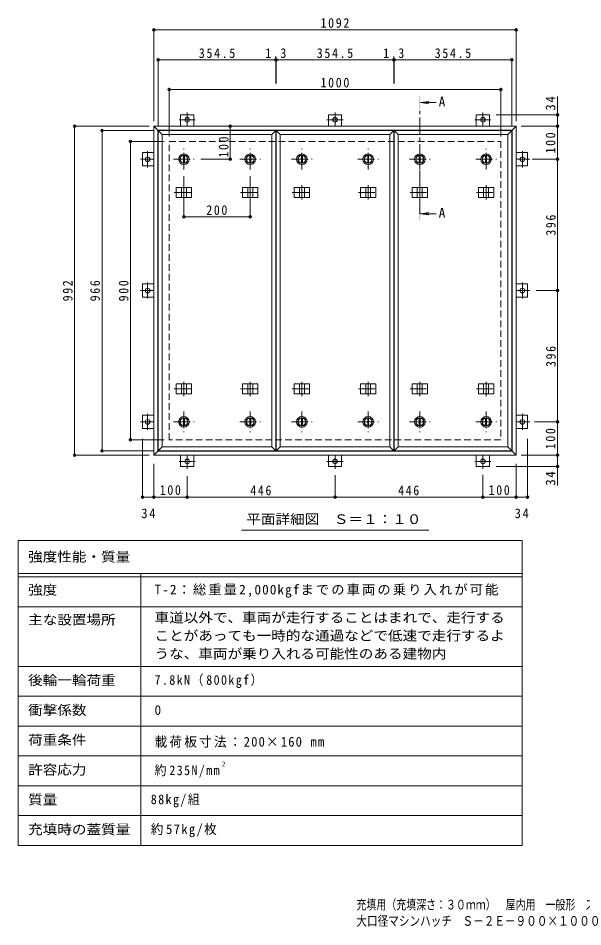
# Model space of a CAD drawing. Units: millimetres at full size, sheet at 1:10. Extents: x -1813 to 1949, y -1353 to 1387.
# Drawn here: x -1813 to -110, y -1353 to 1387 of the extents above; entities that cross this region are included whole.
import ezdxf
from ezdxf.enums import TextEntityAlignment as Align

# ---------------------------------------------------------------- set-up
doc = ezdxf.new("R2010")
doc.units = ezdxf.units.MM
doc.header["$LTSCALE"] = 10
doc.header["$PDMODE"] = 32
doc.header["$PDSIZE"] = 8
doc.linetypes.add('CHAIN1', pattern=[8, 5, -1, 1, -1])
doc.linetypes.add('DASHED2', pattern=[3, 2, -1])
for name, color, linetype, lineweight in [('0-1_躯体', 2, 'DASHED2', 9), ('0-2_仕上', 3, 'Continuous', 9), ('0-3_建具', 4, 'Continuous', 9), ('0-5_寸法', 4, 'Continuous', 9), ('0-C', 2, 'Continuous', 9), ('0-E', 3, 'Continuous', 9), ('0-F', 7, 'Continuous', 9), ('F-5_F-5ﾚｲﾔ', 7, 'Continuous', 9), ('F-F_F-Fﾚｲﾔ', 2, 'Continuous', 9)]:
    doc.layers.add(name, color=color, linetype=linetype, lineweight=lineweight)
doc.styles.add('ＭＳ ゴシック', font='')
doc.styles.get('ＭＳ ゴシック').set_extended_font_data('MS Gothic')

msp = doc.modelspace()

# ---------------------------------------------------------------- linework, layer by layer
at = {"layer": '0-1_躯体'}
for p, q in [((-1357.34, 1015.53), (-357.34, 1015.53)), ((-1357.34, 115.53), (-1357.34, 1015.53)), ((-357.34, 1015.53), (-357.34, 115.53)), ((-357.34, 115.53), (-1357.34, 115.53))]:
    msp.add_line(p, q, dxfattribs=at)
at = {"layer": '0-2_仕上'}
for p, q in [((-1390.34, 1048.53), (-1378.34, 1036.53)), ((-1390.34, 1048.53), (-1035.84, 1048.53)), ((-1390.34, 82.53), (-1390.34, 1048.53)), ((-1047.84, 1036.53), (-1035.84, 1048.53)), ((-1035.84, 82.53), (-1035.84, 1048.53)), ((-1034.59, 1048.53), (-1022.59, 1036.53)), ((-1034.59, 1048.53), (-680.09, 1048.53)), ((-1034.59, 82.53), (-1034.59, 1048.53)), ((-692.09, 1036.53), (-680.09, 1048.53)), ((-680.09, 82.53), (-680.09, 1048.53)), ((-678.84, 1048.53), (-666.84, 1036.53)), ((-678.84, 1048.53), (-324.34, 1048.53)), ((-678.84, 82.53), (-678.84, 1048.53)), ((-336.34, 1036.53), (-324.34, 1048.53)), ((-324.34, 82.53), (-324.34, 1048.53)), ((-1378.34, 1036.53), (-1047.84, 1036.53)), ((-1378.34, 94.53), (-1378.34, 1036.53)), ((-1047.84, 94.53), (-1047.84, 1036.53)), ((-1022.59, 1036.53), (-692.09, 1036.53)), ((-1022.59, 94.53), (-1022.59, 1036.53)), ((-692.09, 94.53), (-692.09, 1036.53)), ((-666.84, 1036.53), (-336.34, 1036.53)), ((-666.84, 94.53), (-666.84, 1036.53)), ((-336.34, 94.53), (-336.34, 1036.53)), ((-1390.34, 82.53), (-1378.34, 94.53)), ((-1035.84, 82.53), (-1390.34, 82.53)), ((-1034.59, 82.53), (-1022.59, 94.53)), ((-680.09, 82.53), (-1034.59, 82.53)), ((-678.84, 82.53), (-666.84, 94.53)), ((-324.34, 82.53), (-678.84, 82.53))]:
    msp.add_line(p, q, dxfattribs=at)
for points in [[(-1035.84, 82.53), (-1047.84, 94.53), (-1378.34, 94.53)], [(-680.09, 82.53), (-692.09, 94.53), (-1022.59, 94.53)], [(-324.34, 82.53), (-336.34, 94.53), (-666.84, 94.53)]]:
    msp.add_lwpolyline(points, dxfattribs=at)
at = {"layer": '0-3_建具', "color": 2}
for p, q in [((-1403.34, 1061.53), (-1391.34, 1049.53)), ((-1403.34, 1061.53), (-311.34, 1061.53)), ((-1403.34, 69.53), (-1403.34, 1061.53)), ((-1391.34, 1049.53), (-323.34, 1049.53)), ((-1391.34, 81.53), (-1391.34, 1049.53)), ((-323.34, 1049.53), (-311.34, 1061.53)), ((-323.34, 81.53), (-323.34, 1049.53)), ((-311.34, 1061.53), (-311.34, 69.53)), ((-1391.34, 81.53), (-1403.34, 69.53)), ((-311.34, 69.53), (-1403.34, 69.53)), ((-323.34, 81.53), (-1391.34, 81.53)), ((-323.34, 81.53), (-311.34, 69.53))]:
    msp.add_line(p, q, dxfattribs=at)
at = {"layer": '0-3_建具', "linetype": 'CHAIN1'}
for p, q in [((-1313.09, 883.65), (-1313.09, 840.41)), ((-1113.09, 883.65), (-1113.09, 840.41)), ((-957.34, 883.65), (-957.34, 840.41)), ((-757.34, 883.65), (-757.34, 840.41)), ((-601.59, 883.65), (-601.59, 840.41)), ((-401.59, 883.65), (-401.59, 840.41)), ((-1342.5, 861.53), (-1283.68, 861.53)), ((-1142.5, 861.53), (-1083.68, 861.53)), ((-986.75, 861.53), (-927.93, 861.53)), ((-786.75, 861.53), (-727.93, 861.53)), ((-631, 861.53), (-572.18, 861.53)), ((-431, 861.53), (-372.18, 861.53)), ((-1313.09, 247.41), (-1313.09, 290.65)), ((-1113.09, 247.41), (-1113.09, 290.65)), ((-957.34, 247.41), (-957.34, 290.65)), ((-757.34, 247.41), (-757.34, 290.65)), ((-601.59, 247.41), (-601.59, 290.65)), ((-401.59, 247.41), (-401.59, 290.65)), ((-1342.5, 269.53), (-1283.68, 269.53)), ((-1142.5, 269.53), (-1083.68, 269.53)), ((-986.75, 269.53), (-927.93, 269.53)), ((-786.75, 269.53), (-727.93, 269.53)), ((-631, 269.53), (-572.18, 269.53)), ((-431, 269.53), (-372.18, 269.53))]:
    msp.add_line(p, q, dxfattribs=at)
at = {"layer": '0-3_建具'}
for p, q in [((-1336.18, 876.53), (-1336.18, 846.53)), ((-1336.18, 876.53), (-1290, 876.53)), ((-1320.59, 876.53), (-1320.59, 846.53)), ((-1305.59, 876.53), (-1305.59, 846.53)), ((-1290, 876.53), (-1290, 846.53)), ((-1136.18, 876.53), (-1136.18, 846.53)), ((-1136.18, 876.53), (-1090, 876.53)), ((-1120.59, 876.53), (-1120.59, 846.53)), ((-1105.59, 876.53), (-1105.59, 846.53)), ((-1090, 876.53), (-1090, 846.53)), ((-980.43, 876.53), (-980.43, 846.53)), ((-980.43, 876.53), (-934.25, 876.53)), ((-964.84, 876.53), (-964.84, 846.53)), ((-949.84, 876.53), (-949.84, 846.53)), ((-934.25, 876.53), (-934.25, 846.53)), ((-780.43, 876.53), (-780.43, 846.53)), ((-780.43, 876.53), (-734.25, 876.53)), ((-764.84, 876.53), (-764.84, 846.53)), ((-749.84, 876.53), (-749.84, 846.53)), ((-734.25, 876.53), (-734.25, 846.53)), ((-624.68, 876.53), (-624.68, 846.53)), ((-624.68, 876.53), (-578.5, 876.53)), ((-609.09, 876.53), (-609.09, 846.53)), ((-594.09, 876.53), (-594.09, 846.53)), ((-578.5, 876.53), (-578.5, 846.53)), ((-424.68, 876.53), (-424.68, 846.53)), ((-424.68, 876.53), (-378.5, 876.53)), ((-409.09, 876.53), (-409.09, 846.53)), ((-394.09, 876.53), (-394.09, 846.53)), ((-378.5, 876.53), (-378.5, 846.53)), ((-1336.18, 846.53), (-1290, 846.53)), ((-1136.18, 846.53), (-1090, 846.53)), ((-980.43, 846.53), (-934.25, 846.53)), ((-780.43, 846.53), (-734.25, 846.53)), ((-624.68, 846.53), (-578.5, 846.53)), ((-424.68, 846.53), (-378.5, 846.53)), ((-1336.18, 254.53), (-1336.18, 284.53)), ((-1336.18, 284.53), (-1290, 284.53)), ((-1320.59, 254.53), (-1320.59, 284.53)), ((-1305.59, 254.53), (-1305.59, 284.53)), ((-1290, 254.53), (-1290, 284.53)), ((-1136.18, 254.53), (-1136.18, 284.53)), ((-1136.18, 284.53), (-1090, 284.53)), ((-1120.59, 254.53), (-1120.59, 284.53)), ((-1105.59, 254.53), (-1105.59, 284.53)), ((-1090, 254.53), (-1090, 284.53)), ((-980.43, 254.53), (-980.43, 284.53)), ((-980.43, 284.53), (-934.25, 284.53)), ((-964.84, 254.53), (-964.84, 284.53)), ((-949.84, 254.53), (-949.84, 284.53)), ((-934.25, 254.53), (-934.25, 284.53)), ((-780.43, 254.53), (-780.43, 284.53)), ((-780.43, 284.53), (-734.25, 284.53)), ((-764.84, 254.53), (-764.84, 284.53)), ((-749.84, 254.53), (-749.84, 284.53)), ((-734.25, 254.53), (-734.25, 284.53)), ((-624.68, 254.53), (-624.68, 284.53)), ((-624.68, 284.53), (-578.5, 284.53)), ((-609.09, 254.53), (-609.09, 284.53)), ((-594.09, 254.53), (-594.09, 284.53)), ((-578.5, 254.53), (-578.5, 284.53)), ((-424.68, 254.53), (-424.68, 284.53)), ((-424.68, 284.53), (-378.5, 284.53)), ((-409.09, 254.53), (-409.09, 284.53)), ((-394.09, 254.53), (-394.09, 284.53)), ((-378.5, 254.53), (-378.5, 284.53)), ((-1336.18, 254.53), (-1290, 254.53)), ((-1136.18, 254.53), (-1090, 254.53)), ((-980.43, 254.53), (-934.25, 254.53)), ((-780.43, 254.53), (-734.25, 254.53)), ((-624.68, 254.53), (-578.5, 254.53)), ((-424.68, 254.53), (-378.5, 254.53))]:
    msp.add_line(p, q, dxfattribs=at)
at = {"layer": '0-5_寸法'}
for p, q in [((-599.59, 1132.34), (-574.8, 1135.61)), ((-599.59, 1132.34), (-574.8, 1129.08)), ((-599.59, 1132.34), (-552.12, 1132.34)), ((-599.59, 797.22), (-574.8, 800.48)), ((-599.59, 797.22), (-574.8, 793.96)), ((-599.59, 797.22), (-552.12, 797.22))]:
    msp.add_line(p, q, dxfattribs=at)
at = {"layer": '0-5_寸法', "linetype": 'CHAIN1'}
msp.add_line((-601.59, 797.22), (-601.59, 1112.34), dxfattribs=at)
at = {"layer": '0-5_寸法', "color": 7}
msp.add_line((-1139.87, -157.09), (-574.81, -157.09), dxfattribs=at)
at = {"layer": '0-5_寸法'}
for points in [[(-599.59, 1152.34), (-603.59, 1152.34), (-599.59, 1112.34), (-603.59, 1112.34)], [(-599.59, 777.22), (-603.59, 777.22), (-599.59, 817.22), (-603.59, 817.22)]]:
    msp.add_solid(points, dxfattribs=at)
at = {"layer": '0-C', "linetype": 'CHAIN1'}
for p, q in [((-1313.09, 930.53), (-1313.09, 992.53)), ((-1113.09, 930.53), (-1113.09, 992.53)), ((-957.34, 930.53), (-957.34, 992.53)), ((-757.34, 930.53), (-757.34, 992.53)), ((-601.59, 930.53), (-601.59, 992.53)), ((-401.59, 930.53), (-401.59, 992.53)), ((-1344.09, 961.53), (-1282.09, 961.53)), ((-1144.09, 961.53), (-1082.09, 961.53)), ((-988.34, 961.53), (-926.34, 961.53)), ((-788.34, 961.53), (-726.34, 961.53)), ((-632.59, 961.53), (-570.59, 961.53)), ((-432.59, 961.53), (-370.59, 961.53)), ((-1313.09, 200.53), (-1313.09, 138.53)), ((-1113.09, 200.53), (-1113.09, 138.53)), ((-957.34, 200.53), (-957.34, 138.53)), ((-757.34, 200.53), (-757.34, 138.53)), ((-601.59, 200.53), (-601.59, 138.53)), ((-401.59, 200.53), (-401.59, 138.53)), ((-1344.09, 169.53), (-1282.09, 169.53)), ((-1144.09, 169.53), (-1082.09, 169.53)), ((-988.34, 169.53), (-926.34, 169.53)), ((-788.34, 169.53), (-726.34, 169.53)), ((-632.59, 169.53), (-570.59, 169.53)), ((-432.59, 169.53), (-370.59, 169.53))]:
    msp.add_line(p, q, dxfattribs=at)
at = {"layer": '0-C'}
for p, q in [((-1314.59, 972.93), (-1314.59, 950.13)), ((-1311.59, 972.93), (-1311.59, 950.13)), ((-1114.59, 972.93), (-1114.59, 950.13)), ((-1111.59, 972.93), (-1111.59, 950.13)), ((-958.84, 972.93), (-958.84, 950.13)), ((-955.84, 972.93), (-955.84, 950.13)), ((-758.84, 972.93), (-758.84, 950.13)), ((-755.84, 972.93), (-755.84, 950.13)), ((-603.09, 972.93), (-603.09, 950.13)), ((-600.09, 972.93), (-600.09, 950.13)), ((-403.09, 972.93), (-403.09, 950.13)), ((-400.09, 972.93), (-400.09, 950.13)), ((-1314.59, 158.13), (-1314.59, 180.93)), ((-1311.59, 158.13), (-1311.59, 180.93)), ((-1114.59, 158.13), (-1114.59, 180.93)), ((-1111.59, 158.13), (-1111.59, 180.93)), ((-958.84, 158.13), (-958.84, 180.93)), ((-955.84, 158.13), (-955.84, 180.93)), ((-758.84, 158.13), (-758.84, 180.93)), ((-755.84, 158.13), (-755.84, 180.93)), ((-603.09, 158.13), (-603.09, 180.93)), ((-600.09, 158.13), (-600.09, 180.93)), ((-403.09, 158.13), (-403.09, 180.93)), ((-400.09, 158.13), (-400.09, 180.93))]:
    msp.add_line(p, q, dxfattribs=at)
for centre, radius in [((-1313.09, 961.53), 16), ((-1313.09, 961.53), 12), ((-1313.09, 961.53), 11.5), ((-1113.09, 961.53), 16), ((-1113.09, 961.53), 12), ((-1113.09, 961.53), 11.5), ((-957.34, 961.53), 16), ((-957.34, 961.53), 12), ((-957.34, 961.53), 11.5), ((-757.34, 961.53), 16), ((-757.34, 961.53), 12), ((-757.34, 961.53), 11.5), ((-601.59, 961.53), 16), ((-601.59, 961.53), 12), ((-601.59, 961.53), 11.5), ((-401.59, 961.53), 16), ((-401.59, 961.53), 12), ((-401.59, 961.53), 11.5), ((-1313.09, 169.53), 16), ((-1313.09, 169.53), 12), ((-1313.09, 169.53), 11.5), ((-1113.09, 169.53), 16), ((-1113.09, 169.53), 12), ((-1113.09, 169.53), 11.5), ((-957.34, 169.53), 16), ((-957.34, 169.53), 12), ((-957.34, 169.53), 11.5), ((-757.34, 169.53), 16), ((-757.34, 169.53), 12), ((-757.34, 169.53), 11.5), ((-601.59, 169.53), 16), ((-601.59, 169.53), 12), ((-601.59, 169.53), 11.5), ((-401.59, 169.53), 16), ((-401.59, 169.53), 12), ((-401.59, 169.53), 11.5)]:
    msp.add_circle(centre, radius, dxfattribs=at)
at = {"layer": '0-E', "linetype": 'CHAIN1'}
for p, q in [((-1303.34, 1102.7), (-1303.34, 1061.53)), ((-857.34, 1102.7), (-857.34, 1061.53)), ((-411.34, 1102.7), (-411.34, 1061.53)), ((-1278.96, 1080.73), (-1327.72, 1080.73)), ((-832.96, 1080.73), (-881.72, 1080.73)), ((-386.96, 1080.73), (-435.72, 1080.73)), ((-1444.51, 961.53), (-1403.34, 961.53)), ((-1422.54, 985.9), (-1422.54, 937.15)), ((-270.17, 961.53), (-311.34, 961.53)), ((-292.14, 937.15), (-292.14, 985.9)), ((-1422.54, 589.9), (-1422.54, 541.15)), ((-292.14, 541.15), (-292.14, 589.9)), ((-1444.51, 565.53), (-1403.34, 565.53)), ((-270.17, 565.53), (-311.34, 565.53)), ((-1422.54, 193.9), (-1422.54, 145.15)), ((-292.14, 145.15), (-292.14, 193.9)), ((-1444.51, 169.53), (-1403.34, 169.53)), ((-270.17, 169.53), (-311.34, 169.53)), ((-1303.34, 28.35), (-1303.34, 69.53)), ((-857.34, 28.35), (-857.34, 69.53)), ((-411.34, 28.35), (-411.34, 69.53)), ((-1327.72, 50.33), (-1278.96, 50.33)), ((-881.72, 50.33), (-832.96, 50.33)), ((-435.72, 50.33), (-386.96, 50.33))]:
    msp.add_line(p, q, dxfattribs=at)
at = {"layer": '0-E'}
for p, q in [((-1323.34, 1095.73), (-1283.34, 1095.73)), ((-1323.34, 1095.73), (-1323.34, 1061.53)), ((-1283.34, 1095.73), (-1283.34, 1061.53)), ((-877.34, 1095.73), (-837.34, 1095.73)), ((-877.34, 1095.73), (-877.34, 1061.53)), ((-837.34, 1095.73), (-837.34, 1061.53)), ((-431.34, 1095.73), (-391.34, 1095.73)), ((-431.34, 1095.73), (-431.34, 1061.53)), ((-391.34, 1095.73), (-391.34, 1061.53)), ((-1437.54, 941.53), (-1437.54, 981.53)), ((-1437.54, 981.53), (-1403.34, 981.53)), ((-277.14, 981.53), (-311.34, 981.53)), ((-277.14, 981.53), (-277.14, 941.53)), ((-1437.54, 941.53), (-1403.34, 941.53)), ((-277.14, 941.53), (-311.34, 941.53)), ((-1437.54, 545.53), (-1437.54, 585.53)), ((-1437.54, 585.53), (-1403.34, 585.53)), ((-277.14, 585.53), (-311.34, 585.53)), ((-277.14, 585.53), (-277.14, 545.53)), ((-1437.54, 545.53), (-1403.34, 545.53)), ((-277.14, 545.53), (-311.34, 545.53)), ((-1437.54, 149.53), (-1437.54, 189.53)), ((-1437.54, 189.53), (-1403.34, 189.53)), ((-277.14, 189.53), (-311.34, 189.53)), ((-277.14, 189.53), (-277.14, 149.53)), ((-1437.54, 149.53), (-1403.34, 149.53)), ((-277.14, 149.53), (-311.34, 149.53)), ((-1323.34, 35.33), (-1323.34, 69.53)), ((-1283.34, 35.33), (-1283.34, 69.53)), ((-877.34, 35.33), (-877.34, 69.53)), ((-837.34, 35.33), (-837.34, 69.53)), ((-431.34, 35.33), (-431.34, 69.53)), ((-391.34, 35.33), (-391.34, 69.53)), ((-1283.34, 35.33), (-1323.34, 35.33)), ((-837.34, 35.33), (-877.34, 35.33)), ((-391.34, 35.33), (-431.34, 35.33))]:
    msp.add_line(p, q, dxfattribs=at)
for centre in [(-1303.34, 1080.73), (-857.34, 1080.73), (-411.34, 1080.73), (-1422.54, 961.53), (-292.14, 961.53), (-1422.54, 565.53), (-292.14, 565.53), (-1422.54, 169.53), (-292.14, 169.53), (-1303.34, 50.33), (-857.34, 50.33), (-411.34, 50.33)]:
    msp.add_circle(centre, 7, dxfattribs=at)
at = {"layer": '0-F'}
for p, q in [((-1403.34, 1076.53), (-1403.34, 1356.53)), ((-1403.34, 1351.53), (-311.34, 1351.53)), ((-311.34, 1076.53), (-311.34, 1356.53)), ((-1390.34, 1063.53), (-1390.34, 1266.53)), ((-1390.34, 1261.53), (-1035.84, 1261.53)), ((-1035.84, 1264.53), (-1035.84, 1189.72)), ((-1035.84, 1261.53), (-1034.59, 1261.53)), ((-1034.59, 1264.53), (-1034.59, 1189.72)), ((-1034.59, 1261.53), (-680.09, 1261.53)), ((-680.09, 1264.53), (-680.09, 1189.72)), ((-680.09, 1261.53), (-678.84, 1261.53)), ((-678.84, 1264.53), (-678.84, 1189.72)), ((-678.84, 1261.53), (-324.34, 1261.53)), ((-324.34, 1063.53), (-324.34, 1266.53)), ((-1357.34, 1030.53), (-1357.34, 1176.53)), ((-1357.34, 1171.53), (-357.34, 1171.53)), ((-357.34, 1030.53), (-357.34, 1176.53)), ((-186.36, 1095.73), (-186.36, 1150.91)), ((-181.36, 1095.73), (-371.34, 1095.73)), ((-186.36, 1061.53), (-186.36, 1095.73)), ((-1418.34, 1061.53), (-1647.6, 1061.53)), ((-1642.6, 69.53), (-1642.6, 1061.53)), ((-1405.34, 1048.53), (-1565.13, 1048.53)), ((-1560.13, 82.53), (-1560.13, 1048.53)), ((-1173.17, 1061.53), (-1173.17, 961.53)), ((-296.34, 1061.53), (-181.36, 1061.53)), ((-186.36, 961.53), (-186.36, 1061.53)), ((-1372.34, 1015.53), (-1478.96, 1015.53)), ((-1473.96, 115.53), (-1473.96, 1015.53)), ((-1170.17, 961.53), (-1262.09, 961.53)), ((-262.41, 961.53), (-181.36, 961.53)), ((-186.36, 565.53), (-186.36, 961.53)), ((-1313.09, 785.23), (-1313.09, 910.53)), ((-1113.09, 785.23), (-1113.09, 910.53)), ((-1313.09, 788.23), (-1113.09, 788.23)), ((-183.36, 565.53), (-250.17, 565.53)), ((-186.36, 169.53), (-186.36, 565.53)), ((-255.82, 169.53), (-181.36, 169.53)), ((-186.36, 69.53), (-186.36, 169.53)), ((-1372.34, 115.53), (-1478.96, 115.53)), ((-1437.54, -62.09), (-1437.54, 118.32)), ((-277.14, -62.09), (-277.14, 118.32)), ((-1405.34, 82.53), (-1565.13, 82.53)), ((-1418.34, 69.53), (-1647.6, 69.53)), ((-296.34, 69.53), (-181.36, 69.53)), ((-186.36, 69.53), (-186.36, 35.33)), ((-1403.34, 43.32), (-1403.34, -62.09)), ((-181.36, 35.33), (-371.34, 35.33)), ((-311.34, 43.32), (-311.34, -62.09)), ((-186.36, 35.33), (-186.36, -22.62)), ((-1303.34, 6.02), (-1303.34, -62.09)), ((-857.34, -60.09), (-857.34, 8.35)), ((-411.34, 9.39), (-411.34, -62.09)), ((-1437.54, -57.09), (-1403.34, -57.09)), ((-1403.34, -57.09), (-1303.34, -57.09)), ((-1303.34, -57.09), (-857.34, -57.09)), ((-857.34, -57.09), (-411.34, -57.09)), ((-411.34, -57.09), (-311.34, -57.09)), ((-311.34, -57.09), (-277.14, -57.09))]:
    msp.add_line(p, q, dxfattribs=at)
for p in [(-1403.34, 1351.53), (-311.34, 1351.53), (-1390.34, 1261.53), (-1035.84, 1261.53), (-1034.59, 1261.53), (-680.09, 1261.53), (-678.84, 1261.53), (-324.34, 1261.53), (-1357.34, 1171.53), (-357.34, 1171.53), (-186.36, 1095.73), (-1642.6, 1061.53), (-1560.13, 1048.53), (-1173.17, 1061.53), (-186.36, 1061.53), (-1473.96, 1015.53), (-1173.17, 961.53), (-186.36, 961.53), (-1313.09, 788.23), (-1113.09, 788.23), (-186.36, 565.53), (-186.36, 169.53), (-1473.96, 115.53), (-1560.13, 82.53), (-1642.6, 69.53), (-186.36, 69.53), (-186.36, 35.33), (-1437.54, -57.09), (-1403.34, -57.09), (-1303.34, -57.09), (-857.34, -57.09), (-411.34, -57.09), (-311.34, -57.09), (-277.14, -57.09)]:
    msp.add_point(p, dxfattribs=at)
at = {"layer": 'F-5_F-5ﾚｲﾔ'}
for p, q in [((-293, -188), (-293, -1108)), ((-1813, -388), (-293, -388)), ((-1813, -568), (-293, -568))]:
    msp.add_line(p, q, dxfattribs=at)
at = {"layer": 'F-F_F-Fﾚｲﾔ', "color": 7}
for p, q in [((-1813, -188), (-1813, -1108)), ((-1813, -188), (-293, -188)), ((-1813, -288), (-293, -288)), ((-1813, -298), (-293, -298)), ((-1443, -288), (-1443, -1108)), ((-1813, -388), (-293, -388)), ((-1813, -568), (-293, -568)), ((-1813, -658), (-293, -658)), ((-1813, -748), (-293, -748)), ((-293, -838), (-1813, -838)), ((-293, -928), (-1813, -928)), ((-293, -1018), (-1813, -1018)), ((-293, -1108), (-1813, -1108))]:
    msp.add_line(p, q, dxfattribs=at)

# ---------------------------------------------------------------- texts
at = {"layer": '0-5_寸法', "color": 2, "style": 'ＭＳ ゴシック'}
for p in [(-544.56, 1111.95), (-544.56, 776.82)]:
    msp.add_text('A', height=29.33, dxfattribs=at).set_placement(p, align=Align.BOTTOM_LEFT)
at = {"layer": '0-5_寸法', "color": 2, "style": 'ＭＳ ゴシック', "width": 1.1}
msp.add_text('平面詳細図\u3000Ｓ＝１：１０', height=29.33, dxfattribs=at).set_placement((-1124.84, -147.29), align=Align.BOTTOM_LEFT)
at = {"layer": '0-F', "color": 2, "char_height": 29.33, "attachment_point": 7, "style": 'ＭＳ ゴシック'}
for s, insert in [('\\T1.28;\\W0.9;1092', (-901.09, 1357.53)), ('\\T1.28;\\W0.9;354.5', (-1268.09, 1266.53)), ('\\T1.27;\\W0.9;1.3', (-1067.71, 1266.53)), ('\\T1.28;\\W0.9;354.5', (-912.34, 1266.53)), ('\\T1.27;\\W0.9;1.3', (-711.96, 1266.53)), ('\\T1.28;\\W0.9;354.5', (-556.59, 1266.53)), ('\\T1.28;\\W0.9;1000', (-901.09, 1177.53)), ('\\T1.27;\\W0.9;200', (-1245.59, 793.23)), ('\\T1.27;\\W0.9;100', (-1385.84, -51.09)), ('\\T1.27;\\W0.9;446', (-1112.84, -52.09)), ('\\T1.27;\\W0.9;446', (-666.84, -52.09)), ('\\T1.27;\\W0.9;100', (-393.84, -51.09)), ('\\T1.27;\\W0.95;34', (-1441.69, -121.32)), ('\\T1.27;\\W0.95;34', (-315.49, -121.32))]:
    msp.add_mtext(s, dxfattribs=dict(at, insert=insert))
at = {"layer": '0-F', "color": 2, "char_height": 29.33, "attachment_point": 7, "rotation": 90, "style": 'ＭＳ ゴシック'}
for s, insert in [('\\T1.27;\\W0.95;34', (-192.36, 1108.41)), ('\\T1.27;\\W0.9;100', (-1178.17, 966.62)), ('\\T1.27;\\W0.9;100', (-192.36, 979.03)), ('\\T1.27;\\W0.9;396', (-191.36, 731.03)), ('\\T1.27;\\W0.9;992', (-1648.6, 533.03)), ('\\T1.27;\\W0.9;966', (-1566.13, 533.03)), ('\\T1.27;\\W0.9;900', (-1479.96, 533.03)), ('\\T1.27;\\W0.9;396', (-191.36, 335.03)), ('\\T1.27;\\W0.9;100', (-192.36, 87.03)), ('\\T1.27;\\W0.95;34', (-192.36, -22.62))]:
    msp.add_mtext(s, dxfattribs=dict(at, insert=insert))
at = {"layer": 'F-5_F-5ﾚｲﾔ', "color": 6, "style": 'ＭＳ ゴシック'}
msp.add_text('2', height=14.66, dxfattribs=at).set_placement((-1198.94, -873.78), align=Align.BOTTOM_LEFT)
at = {"layer": 'F-5_F-5ﾚｲﾔ', "color": 2, "style": 'ＭＳ ゴシック'}
for s, width, p in [('充填用（充填深さ：３０ｍｍ）\u3000屋内用\u3000一般形\u3000スチール製\u3000ステンレス目地', 0.75, (-792.72, -1309.74)), ('大口径マシンハッチ\u3000Ｓ－２Ｅ－９００×１０００', 0.8, (-792.72, -1358.94))]:
    msp.add_text(s, height=29.33, dxfattribs=dict(at, width=width)).set_placement(p, align=Align.BOTTOM_LEFT)
at = {"layer": 'F-F_F-Fﾚｲﾔ', "style": 'ＭＳ ゴシック', "width": 1.1}
for s, p in [('強度性能・質量', (-1783, -260.57)), ('強度', (-1783, -360.5)), ('主な設置場所', (-1783, -450.5)), ('車道以外で、車両が走行することはまれで、走行する', (-1401.67, -444.07)), ('ことがあっても一時的な通過などで低速で走行するよ', (-1401.67, -498.55)), ('うな、車両が乗り入れる可能性のある建物内', (-1401.67, -553.04)), ('後輪一輪荷重', (-1783, -633)), ('衝撃係数', (-1783, -723)), ('荷重条件', (-1783, -813)), ('許容応力', (-1783, -903)), ('質量', (-1783, -993)), ('充填時の蓋質量', (-1783, -1083))]:
    msp.add_text(s, height=29.33, dxfattribs=at).set_placement(p, align=Align.BOTTOM_LEFT)
at = {"layer": 'F-F_F-Fﾚｲﾔ', "style": 'ＭＳ ゴシック'}
msp.add_text('0', height=29.33, dxfattribs=at).set_placement((-1401.67, -723), align=Align.BOTTOM_LEFT)
at = {"layer": 'F-F_F-Fﾚｲﾔ', "char_height": 29.33, "attachment_point": 7, "style": 'ＭＳ ゴシック'}
for s, insert in [('\\T1.16;T-2：総重量2,000kgfまでの車両の乗り入れが可能', (-1401.67, -360.5)), ('\\T1.24;\\W0.9;7.8kN（800kgf）', (-1401.67, -633)), ('\\T1.18;\\W0.95;載荷板寸法：200×160\\~mm', (-1401.67, -813)), ('\\T1.24;\\W0.9;約235N/mm', (-1401.67, -903)), ('\\T1.24;\\W0.9;88kg/組', (-1412.92, -993)), ('\\T1.21;\\W0.95;約57kg/枚', (-1412.92, -1083))]:
    msp.add_mtext(s, dxfattribs=dict(at, insert=insert))

doc.saveas('drawing.dxf')
